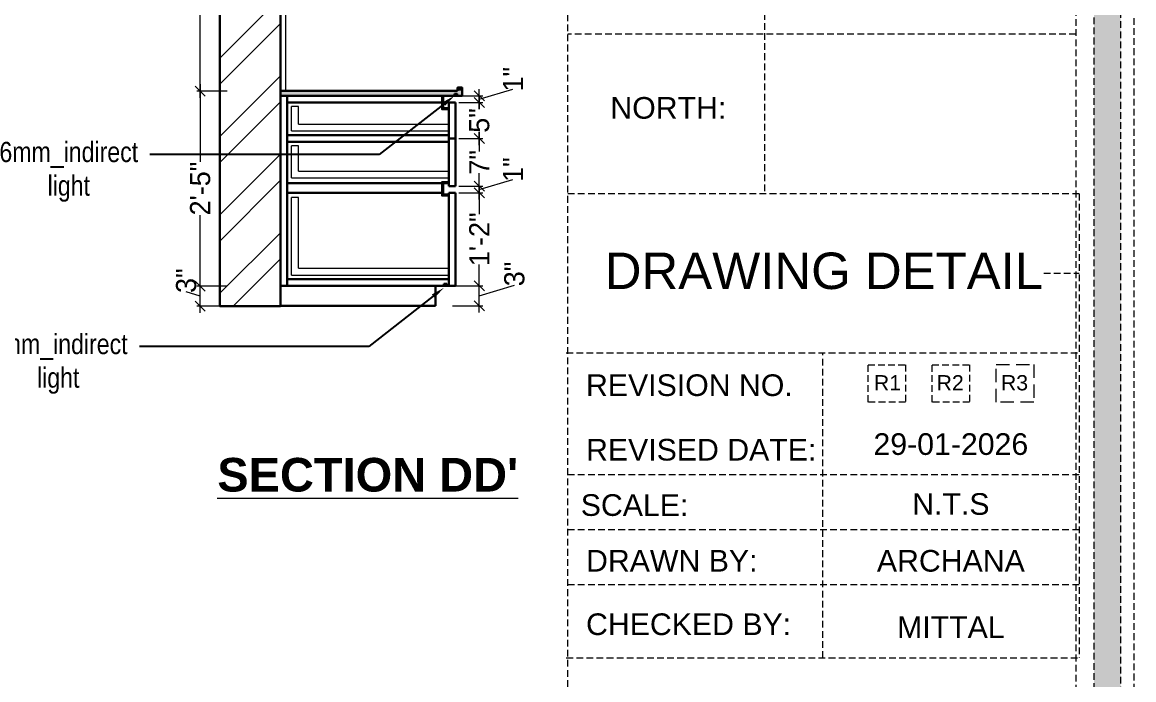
# Model space of a CAD drawing. Header units: millimetres. Extents: x 56222 to 3066687, y -650199 to -121287.
# Drawn here: x 140305 to 140470.2, y -185368.8 to -185271 of the extents above; entities that cross this region are included whole.
import ezdxf
from ezdxf import colors
from ezdxf.entities.mleader import LeaderData, LeaderLine
from ezdxf.enums import TextEntityAlignment as Align
from ezdxf.math import Vec2, Vec3

# ---------------------------------------------------------------- set-up
doc = ezdxf.new("R2010")
doc.units = ezdxf.units.MM
doc.header["$MEASUREMENT"] = 0
doc.header["$PDMODE"] = 35
doc.linetypes.add('DASHED', pattern=[0.75, 0.5, -0.25])
doc.linetypes.add('DASHEDX2', pattern=[1.5, 1, -0.5])
doc.layers.get('Defpoints').update_dxf_attribs({"color": 220})
for name, color, linetype, lineweight in [('DIM.', 250, 'Continuous', 13), ('Dimension', 10, 'DASHEDX2', 20), ('FURNITURE', 32, 'Continuous', 9), ('furniture dimensions', 1, 'DASHED', 0), ('hatch-wall', 8, 'Continuous', 9), ('NAME PLATE', 7, 'Continuous', 25), ('Text', 7, 'Continuous', 15), ('wall', 7, 'Continuous', 30), ('XX~SLAB ( BEAM )~ ( DIM )', 7, 'Continuous', 9)]:
    doc.layers.add(name, color=color, linetype=linetype, lineweight=lineweight)
doc.styles.add('Arial', font='arial.ttf')
doc.styles.add('century g', font='GOTHIC.TTF')
doc.styles.get("Standard").update_dxf_attribs({"font": 'arial.ttf', "height": 6})
doc.styles.add('style4', font='ARIALN.TTF')
doc.dimstyles.new('Archana', dxfattribs={"dimtxt": 2, "dimasz": 0.75, "dimexe": 0.5, "dimexo": 0.5, "dimgap": 0, "dimtad": 0, "dimzin": 0, "dimdsep": 46, "dimlunit": 4, "dimtxsty": 'century g', "dimblk": 'OBLIQUE', "dimcen": 0, "dimdle": 1, "dimclrd": 256, "dimclre": 256, "dimclrt": 256, "dimadec": 0, "dimazin": 0, "dimtfac": 1, "dimtofl": 0, "dimtmove": 1, "dimatfit": 3, "dimfxl": 1, "dimfxlon": 1, "dimtolj": 1, "dimtzin": 0, "dimlwd": -1, "dimlwe": -1, "dimarcsym": 0})

# ---------------------------------------------------------------- blocks, each defined once
blk = doc.blocks.new('_Oblique')
at = {"layer": 'wall', "color": 0, "lineweight": -2}
blk.add_line((-0.5, -0.5), (0.5, 0.5), dxfattribs=at)
blk = doc.blocks.new('*D468')
at = {"layer": 'Defpoints', "color": 0, "linetype": 'Continuous', "lineweight": 30, "transparency": 16777216}
for p in [(140331.44, -185310.26), (140343.36, -185310.26), (140343.36, -185313.26)]:
    blk.add_point(p, dxfattribs=at)
at = {"layer": 'furniture dimensions', "color": 5, "linetype": 'Continuous', "transparency": 16777216}
for p, q in [((140331.44, -185314.26), (140331.44, -185309.26)), ((140331.44, -185311.76), (140329.36, -185311.14)), ((140335.44, -185310.26), (140330.94, -185310.26))]:
    blk.add_line(p, q, dxfattribs=at)
at = {"layer": 'furniture dimensions', "color": 5, "linetype": 'ByBlock', "transparency": 16777216}
blk.add_line((140335.44, -185313.26), (140330.94, -185313.26), dxfattribs=at)
at = {"layer": 'furniture dimensions', "color": 5, "linetype": 'Continuous', "transparency": 16777216, "xscale": 1.5, "yscale": 1.5, "zscale": 1.5}
for p, rotation in [((140331.44, -185310.26), 90), ((140331.44, -185313.26), 270)]:
    blk.add_blockref('_Oblique', p, dxfattribs=dict(at, rotation=rotation))
at = {"layer": 'furniture dimensions', "linetype": 'Continuous', "lineweight": 0, "transparency": 16777216, "insert": (140329.36, -185309.46), "char_height": 3, "attachment_point": 5, "rotation": 90, "style": 'century g'}
blk.add_mtext('\\A1;3"', dxfattribs=at)
blk = doc.blocks.new('*D469')
at = {"layer": 'Defpoints', "color": 0, "linetype": 'Continuous', "lineweight": 30, "transparency": 16777216}
for p in [(140331.44, -185281.26), (140343.36, -185281.26), (140343.36, -185310.26)]:
    blk.add_point(p, dxfattribs=at)
at = {"layer": 'furniture dimensions', "color": 5, "linetype": 'Continuous', "transparency": 16777216}
for p, q in [((140335.44, -185281.26), (140330.94, -185281.26)), ((140331.44, -185280.26), (140331.44, -185291.81)), ((140331.44, -185311.26), (140331.44, -185299.72))]:
    blk.add_line(p, q, dxfattribs=at)
at = {"layer": 'furniture dimensions', "color": 5, "linetype": 'ByBlock', "transparency": 16777216}
blk.add_line((140335.44, -185310.26), (140330.94, -185310.26), dxfattribs=at)
at = {"layer": 'furniture dimensions', "color": 5, "linetype": 'Continuous', "transparency": 16777216, "xscale": 1.5, "yscale": 1.5, "zscale": 1.5}
for p, rotation in [((140331.44, -185281.26), 90), ((140331.44, -185310.26), 270)]:
    blk.add_blockref('_Oblique', p, dxfattribs=dict(at, rotation=rotation))
at = {"layer": 'furniture dimensions', "linetype": 'Continuous', "lineweight": 0, "transparency": 16777216, "insert": (140331.44, -185295.76), "char_height": 3, "attachment_point": 5, "rotation": 90, "style": 'century g'}
blk.add_mtext('\\A1;2\'-5"', dxfattribs=at)
blk = doc.blocks.new('*D460')
at = {"layer": 'Defpoints', "color": 0, "linetype": 'Continuous', "lineweight": 30, "transparency": 16777216}
for p in [(140331.44, -185249.3), (140343.36, -185249.3), (140343.36, -185281.26)]:
    blk.add_point(p, dxfattribs=at)
at = {"layer": 'furniture dimensions', "color": 5, "linetype": 'Continuous', "transparency": 16777216}
for p, q in [((140331.44, -185248.3), (140331.44, -185261.32)), ((140335.44, -185249.3), (140330.94, -185249.3)), ((140331.44, -185282.26), (140331.44, -185269.24))]:
    blk.add_line(p, q, dxfattribs=at)
at = {"layer": 'furniture dimensions', "color": 5, "linetype": 'ByBlock', "transparency": 16777216}
blk.add_line((140335.44, -185281.26), (140330.94, -185281.26), dxfattribs=at)
at = {"layer": 'furniture dimensions', "color": 5, "linetype": 'Continuous', "transparency": 16777216, "xscale": 1.5, "yscale": 1.5, "zscale": 1.5}
for p, rotation in [((140331.44, -185249.3), 90), ((140331.44, -185281.26), 270)]:
    blk.add_blockref('_Oblique', p, dxfattribs=dict(at, rotation=rotation))
at = {"layer": 'furniture dimensions', "linetype": 'Continuous', "lineweight": 0, "transparency": 16777216, "insert": (140331.44, -185265.28), "char_height": 3, "attachment_point": 5, "rotation": 90, "style": 'century g'}
blk.add_mtext('\\A1;2\'-8"', dxfattribs=at)
blk = doc.blocks.new('*D478')
at = {"layer": 'Defpoints', "color": 0, "linetype": 'Continuous', "lineweight": 30, "transparency": 16777216}
for p in [(140366.4, -185310.21), (140372.93, -185310.21), (140366.4, -185313.21)]:
    blk.add_point(p, dxfattribs=at)
at = {"layer": 'furniture dimensions', "color": 5, "linetype": 'Continuous', "transparency": 16777216}
for p, q in [((140372.93, -185314.21), (140372.93, -185309.21)), ((140368.93, -185310.21), (140373.43, -185310.21)), ((140372.93, -185311.71), (140378.15, -185310.14))]:
    blk.add_line(p, q, dxfattribs=at)
at = {"layer": 'furniture dimensions', "color": 5, "linetype": 'ByBlock', "transparency": 16777216}
blk.add_line((140368.93, -185313.21), (140373.43, -185313.21), dxfattribs=at)
at = {"layer": 'furniture dimensions', "color": 5, "linetype": 'Continuous', "transparency": 16777216, "xscale": 1.5, "yscale": 1.5, "zscale": 1.5}
for p, rotation in [((140372.93, -185310.21), 90), ((140372.93, -185313.21), 270)]:
    blk.add_blockref('_Oblique', p, dxfattribs=dict(at, rotation=rotation))
at = {"layer": 'furniture dimensions', "linetype": 'Continuous', "lineweight": 0, "transparency": 16777216, "insert": (140378.15, -185308.46), "char_height": 3, "attachment_point": 5, "rotation": 90, "style": 'century g'}
blk.add_mtext('\\A1;3"', dxfattribs=at)
blk = doc.blocks.new('*D479')
at = {"layer": 'Defpoints', "color": 0, "linetype": 'Continuous', "lineweight": 30, "transparency": 16777216}
for p in [(140369.4, -185296.4), (140372.93, -185296.4), (140369.4, -185310.21)]:
    blk.add_point(p, dxfattribs=at)
at = {"layer": 'furniture dimensions', "color": 5, "linetype": 'Continuous', "transparency": 16777216}
for p, q in [((140372.93, -185295.4), (140372.93, -185299.58)), ((140369.9, -185296.4), (140373.43, -185296.4)), ((140372.93, -185311.21), (140372.93, -185307.03))]:
    blk.add_line(p, q, dxfattribs=at)
at = {"layer": 'furniture dimensions', "color": 5, "linetype": 'ByBlock', "transparency": 16777216}
blk.add_line((140369.9, -185310.21), (140373.43, -185310.21), dxfattribs=at)
at = {"layer": 'furniture dimensions', "color": 5, "linetype": 'Continuous', "transparency": 16777216, "xscale": 1.5, "yscale": 1.5, "zscale": 1.5}
for p, rotation in [((140372.93, -185296.4), 90), ((140372.93, -185310.21), 270)]:
    blk.add_blockref('_Oblique', p, dxfattribs=dict(at, rotation=rotation))
at = {"layer": 'furniture dimensions', "linetype": 'Continuous', "lineweight": 0, "transparency": 16777216, "insert": (140372.93, -185303.3), "char_height": 3, "attachment_point": 5, "rotation": 90, "style": 'century g'}
blk.add_mtext('\\A1;1\'-2"', dxfattribs=at)
blk = doc.blocks.new('*D480')
at = {"layer": 'Defpoints', "color": 0, "linetype": 'Continuous', "lineweight": 30, "transparency": 16777216}
for p in [(140369.4, -185295.4), (140372.93, -185295.4), (140369.4, -185296.4)]:
    blk.add_point(p, dxfattribs=at)
at = {"layer": 'furniture dimensions', "color": 5, "linetype": 'Continuous', "transparency": 16777216}
for p, q in [((140372.93, -185297.4), (140372.93, -185294.4)), ((140372.93, -185295.9), (140377.93, -185294.4)), ((140369.9, -185295.4), (140373.43, -185295.4))]:
    blk.add_line(p, q, dxfattribs=at)
at = {"layer": 'furniture dimensions', "color": 5, "linetype": 'ByBlock', "transparency": 16777216}
blk.add_line((140369.9, -185296.4), (140373.43, -185296.4), dxfattribs=at)
at = {"layer": 'furniture dimensions', "color": 5, "linetype": 'Continuous', "transparency": 16777216, "xscale": 1.5, "yscale": 1.5, "zscale": 1.5}
for p, rotation in [((140372.93, -185295.4), 90), ((140372.93, -185296.4), 270)]:
    blk.add_blockref('_Oblique', p, dxfattribs=dict(at, rotation=rotation))
at = {"layer": 'furniture dimensions', "linetype": 'Continuous', "lineweight": 0, "transparency": 16777216, "insert": (140377.93, -185292.94), "char_height": 3, "attachment_point": 5, "rotation": 90, "style": 'century g'}
blk.add_mtext('\\A1;1"', dxfattribs=at)
blk = doc.blocks.new('*D481')
at = {"layer": 'Defpoints', "color": 0, "linetype": 'Continuous', "lineweight": 30, "transparency": 16777216}
for p in [(140369.4, -185288.32), (140372.93, -185288.32), (140369.4, -185295.4)]:
    blk.add_point(p, dxfattribs=at)
at = {"layer": 'furniture dimensions', "color": 5, "linetype": 'Continuous', "transparency": 16777216}
for p, q in [((140372.93, -185287.32), (140372.93, -185290.26)), ((140369.9, -185288.32), (140373.43, -185288.32)), ((140372.93, -185296.4), (140372.93, -185293.47))]:
    blk.add_line(p, q, dxfattribs=at)
at = {"layer": 'furniture dimensions', "color": 5, "linetype": 'ByBlock', "transparency": 16777216}
blk.add_line((140369.9, -185295.4), (140373.43, -185295.4), dxfattribs=at)
at = {"layer": 'furniture dimensions', "color": 5, "linetype": 'Continuous', "transparency": 16777216, "xscale": 1.5, "yscale": 1.5, "zscale": 1.5}
for p, rotation in [((140372.93, -185288.32), 90), ((140372.93, -185295.4), 270)]:
    blk.add_blockref('_Oblique', p, dxfattribs=dict(at, rotation=rotation))
at = {"layer": 'furniture dimensions', "linetype": 'Continuous', "lineweight": 0, "transparency": 16777216, "insert": (140372.93, -185291.86), "char_height": 3, "attachment_point": 5, "rotation": 90, "style": 'century g'}
blk.add_mtext('\\A1;7"', dxfattribs=at)
blk = doc.blocks.new('*D482')
at = {"layer": 'Defpoints', "color": 0, "linetype": 'Continuous', "lineweight": 30, "transparency": 16777216}
for p in [(140369.4, -185282.96), (140372.93, -185282.96), (140369.4, -185288.32)]:
    blk.add_point(p, dxfattribs=at)
at = {"layer": 'furniture dimensions', "color": 5, "linetype": 'Continuous', "transparency": 16777216}
for p, q in [((140369.9, -185282.96), (140373.43, -185282.96)), ((140372.93, -185281.96), (140372.93, -185283.97)), ((140372.93, -185289.32), (140372.93, -185287.31))]:
    blk.add_line(p, q, dxfattribs=at)
at = {"layer": 'furniture dimensions', "color": 5, "linetype": 'ByBlock', "transparency": 16777216}
blk.add_line((140369.9, -185288.32), (140373.43, -185288.32), dxfattribs=at)
at = {"layer": 'furniture dimensions', "color": 5, "linetype": 'Continuous', "transparency": 16777216, "xscale": 1.5, "yscale": 1.5, "zscale": 1.5}
for p, rotation in [((140372.93, -185282.96), 90), ((140372.93, -185288.32), 270)]:
    blk.add_blockref('_Oblique', p, dxfattribs=dict(at, rotation=rotation))
at = {"layer": 'furniture dimensions', "linetype": 'Continuous', "lineweight": 0, "transparency": 16777216, "insert": (140372.93, -185285.64), "char_height": 3, "attachment_point": 5, "rotation": 90, "style": 'century g'}
blk.add_mtext('\\A1;5"', dxfattribs=at)
blk = doc.blocks.new('*D483')
at = {"layer": 'Defpoints', "color": 0, "linetype": 'Continuous', "lineweight": 30, "transparency": 16777216}
for p in [(140369.4, -185281.96), (140369.4, -185282.96), (140372.93, -185281.96)]:
    blk.add_point(p, dxfattribs=at)
at = {"layer": 'furniture dimensions', "color": 5, "linetype": 'Continuous', "transparency": 16777216}
for p, q in [((140372.93, -185283.96), (140372.93, -185280.96)), ((140372.93, -185282.46), (140377.93, -185280.96)), ((140369.9, -185281.96), (140373.43, -185281.96))]:
    blk.add_line(p, q, dxfattribs=at)
at = {"layer": 'furniture dimensions', "color": 5, "linetype": 'ByBlock', "transparency": 16777216}
blk.add_line((140369.9, -185282.96), (140373.43, -185282.96), dxfattribs=at)
at = {"layer": 'furniture dimensions', "color": 5, "linetype": 'Continuous', "transparency": 16777216, "xscale": 1.5, "yscale": 1.5, "zscale": 1.5}
for p, rotation in [((140372.93, -185281.96), 90), ((140372.93, -185282.96), 270)]:
    blk.add_blockref('_Oblique', p, dxfattribs=dict(at, rotation=rotation))
at = {"layer": 'furniture dimensions', "linetype": 'Continuous', "lineweight": 0, "transparency": 16777216, "insert": (140377.93, -185279.5), "char_height": 3, "attachment_point": 5, "rotation": 90, "style": 'century g'}
blk.add_mtext('\\A1;1"', dxfattribs=at)
blk = doc.blocks.new('aggerg')
at = {"layer": 'Dimension', "color": 42, "true_color": 0xd39e00}
blk.add_lwpolyline([(-1.41, 1.41), (1.41, 1.41), (1.41, -1.41), (-1.41, -1.41)], close=True, dxfattribs=at)
at = {"layer": 'NAME PLATE', "lineweight": 0, "insert": (-0.035, 0.624), "char_height": 1.1507, "width": 2.24579, "attachment_point": 2, "style": 'Arial'}
blk.add_mtext('R3', dxfattribs=at)

msp = doc.modelspace()

# ---------------------------------------------------------------- hatches: boundary and pattern name
at = {"layer": 'Dimension', "true_color": 0xd39e00}
h = msp.add_hatch(color=42, dxfattribs=at)
h.paths.add_polyline_path([(139906.11, -185089.38), (139906.11, -185485.05), (140468.25, -185485.05), (140468.25, -185089.38)])
h.paths.add_polyline_path([(139910.05, -185093.32), (140464.3, -185093.32), (140464.3, -185481.11), (139910.05, -185481.11)], flags=16)
at = {"layer": 'furniture dimensions', "true_color": 0x939598}
h = msp.add_hatch(color=252, dxfattribs=at)
h.dxf.hatch_style = 1
h.paths.add_polyline_path([(140343.36, -185281.96), (140343.36, -185281.21), (140370.4, -185281.21), (140370.4, -185281.96)])
at = {"layer": 'furniture dimensions', "lineweight": 30, "true_color": 0x939598}
h = msp.add_hatch(color=252, dxfattribs=at)
h.dxf.hatch_style = 1
h.paths.add_polyline_path([(140370.4, -185280.81, 0.416383), (140370.3, -185280.71), (140369.78, -185280.71, 0.413345), (140369.68, -185280.81), (140369.68, -185281.21), (140370.4, -185281.21)])
at = {"layer": 'hatch-wall'}
h = msp.add_hatch(dxfattribs=at)
h.set_pattern_fill('ANSI32', color=256, scale=22)
h.set_pattern_definition([(45, (12104.622, -202130.387), (-5.83363094, 5.83363094), []), (45, (12108.5115, -202130.387), (-5.83363094, 5.83363094), [])])
h.paths.add_polyline_path([(140343.33, -185269.26), (140334.33, -185269.26), (140334.36, -185313.26), (140343.36, -185313.26)])

# ---------------------------------------------------------------- linework, layer by layer
at = {"layer": 'Dimension', "color": 42, "true_color": 0xd39e00}
for p, q in [((140415.32, -185253.15, 0.26), (140415.32, -185296.52, 0.26)), ((140461.63, -185272.78, 0.26), (140386.1, -185272.78, 0.26)), ((140462.09, -185296.52, 0.26), (140385.86, -185296.52, 0.26)), ((140462.09, -185296.52, 0.26), (140462.09, -185365.56, 0.26)), ((140456.83, -185308.35, 0.26), (140462.09, -185308.35, 0.26)), ((140385.86, -185320.19, 0.26), (140462.09, -185320.19, 0.26)), ((140423.98, -185365.56, 0.26), (140423.98, -185320.19, 0.26)), ((140462.09, -185338.34, 0.26), (140385.86, -185338.34, 0.26)), ((140462.09, -185346.51, 0.26), (140385.86, -185346.51, 0.26)), ((140462.09, -185354.68, 0.26), (140385.86, -185354.68, 0.26)), ((140385.86, -185365.56, 0.26), (140462.09, -185365.56, 0.26))]:
    msp.add_line(p, q, dxfattribs=at)
at = {"layer": 'Dimension', "color": 42, "true_color": 0xd39e00, "elevation": 0.26}
for points in [[(139904.14, -185087.4), (140470.22, -185087.4), (140470.22, -185487.03), (139904.14, -185487.03)], [(139906.11, -185089.38), (140468.25, -185089.38), (140468.25, -185485.05), (139906.11, -185485.05)], [(139910.05, -185093.32), (140464.3, -185093.32), (140464.3, -185481.11), (139910.05, -185481.11)], [(140386.1, -185477.86), (140386.1, -185096.57), (140461.63, -185096.57), (140461.63, -185477.86)], [(140430.72, -185321.95), (140436.29, -185321.95), (140436.29, -185327.51), (140430.72, -185327.51)], [(140440.25, -185321.95), (140445.82, -185321.95), (140445.82, -185327.51), (140440.25, -185327.51)]]:
    msp.add_lwpolyline(points, close=True, dxfattribs=at)
at = {"layer": 'FURNITURE', "lineweight": 30}
for p, q in [((140343.36, -185280.96, 0.13), (140343.36, -185313.21, 0.13)), ((140369.68, -185281.21, 0.13), (140343.36, -185281.21, 0.13)), ((140370.4, -185280.96, 0.13), (140370.4, -185281.96, 0.13)), ((140370.4, -185281.96, 0.13), (140343.36, -185281.96, 0.13)), ((140344.36, -185310.21, 0.13), (140344.36, -185281.96, 0.13)), ((140344.36, -185282.96, 0.13), (140367.4, -185282.96, 0.13)), ((140368.4, -185282.96, 0.13), (140368.4, -185295.4, 0.13)), ((140369.4, -185282.96, 0.13), (140368.4, -185282.96, 0.13)), ((140369.22, -185281.69, 0.13), (140369.65, -185281.69, 0.13)), ((140369.22, -185281.69, 0.13), (140369.22, -185281.96, 0.13)), ((140369.4, -185282.96, 0.13), (140369.4, -185295.4, 0.13)), ((140369.65, -185281.69, 0.13), (140369.65, -185281.96, 0.13)), ((140368.4, -185287.82, 0.13), (140344.36, -185287.82, 0.13)), ((140368.4, -185288.82, 0.13), (140344.36, -185288.82, 0.13)), ((140369.4, -185288.32, 0.13), (140368.4, -185288.32, 0.13)), ((140368.4, -185289.76, 0.13), (140368.4, -185288.32, 0.13)), ((140367.4, -185294.95, 0.13), (140344.36, -185294.95, 0.13)), ((140368.4, -185295.4, 0.13), (140369.4, -185295.4, 0.13)), ((140367.4, -185296.4, 0.13), (140344.36, -185296.4, 0.13)), ((140368.4, -185296.4, 0.13), (140368.4, -185310.21, 0.13)), ((140368.4, -185296.4, 0.13), (140369.4, -185296.4, 0.13)), ((140369.4, -185296.4, 0.13), (140369.4, -185310.21, 0.13)), ((140368.4, -185309.21, 0.13), (140344.36, -185309.21, 0.13)), ((140369.4, -185310.21, 0.13), (140343.36, -185310.21, 0.13)), ((140366.4, -185310.21, 0.13), (140366.4, -185313.21, 0.13)), ((140366.4, -185310.21, 0.13), (140369.4, -185310.21, 0.13)), ((140367.68, -185309.94, 0.13), (140368.12, -185309.94, 0.13)), ((140367.68, -185309.94, 0.13), (140367.68, -185310.21, 0.13)), ((140368.12, -185309.94, 0.13), (140368.12, -185310.21, 0.13)), ((140366.4, -185313.21, 0.13), (140343.36, -185313.21, 0.13))]:
    msp.add_line(p, q, dxfattribs=at)
at = {"layer": 'FURNITURE', "lineweight": 30, "ltscale": 0.4}
msp.add_line((140369.78, -185280.71, 0.13), (140370.3, -185280.71, 0.13), dxfattribs=at)
at = {"layer": 'FURNITURE'}
for p, q in [((140345.03, -185287.17, 0.13), (140345.03, -185283.57, 0.13)), ((140346.03, -185283.57, 0.13), (140345.03, -185283.57, 0.13)), ((140346.03, -185286.17, 0.13), (140346.03, -185283.57, 0.13)), ((140346.03, -185286.17, 0.13), (140368.4, -185286.17, 0.13)), ((140345.03, -185287.17, 0.13), (140368.4, -185287.17, 0.13)), ((140345.03, -185294.15, 0.13), (140345.03, -185289.41, 0.13)), ((140346.03, -185289.41, 0.13), (140345.03, -185289.41, 0.13)), ((140346.03, -185293.15, 0.13), (140346.03, -185289.41, 0.13)), ((140345.03, -185294.15, 0.13), (140368.4, -185294.15, 0.13)), ((140346.03, -185293.15, 0.13), (140368.4, -185293.15, 0.13)), ((140345.03, -185308.62, 0.13), (140345.03, -185297.1, 0.13)), ((140346.03, -185297.1, 0.13), (140345.03, -185297.1, 0.13)), ((140346.03, -185297.1, 0.13), (140345.03, -185297.1, 0.13)), ((140346.03, -185297.1, 0.13), (140345.03, -185297.1, 0.13)), ((140346.03, -185307.62, 0.13), (140346.03, -185297.1, 0.13)), ((140346.03, -185307.62, 0.13), (140368.4, -185307.62, 0.13)), ((140345.03, -185308.62, 0.13), (140368.4, -185308.62, 0.13))]:
    msp.add_line(p, q, dxfattribs=at)
at = {"layer": 'FURNITURE', "lineweight": 30, "ltscale": 0.4, "elevation": 0.13}
msp.add_lwpolyline([(140369.68, -185281.21), (140369.68, -185280.81, -0.414214), (140369.78, -185280.71), (140370.3, -185280.71, -0.414214), (140370.4, -185280.81), (140370.4, -185281.96), (140368.45, -185281.96)], format="xyb", dxfattribs=at)
at = {"layer": 'FURNITURE', "lineweight": 30, "elevation": 0.13}
for points in [[(140368.4, -185283.81), (140368.4, -185283.96), (140367.4, -185283.96), (140367.4, -185281.96), (140367.55, -185281.96), (140367.55, -185282.11)], [(140368.4, -185283.81), (140367.55, -185283.81), (140367.55, -185282.11), (140367.55, -185282.11)], [(140368.4, -185296.65), (140368.4, -185296.8), (140367.4, -185296.8), (140367.4, -185294.8), (140368.4, -185294.8), (140368.4, -185294.95)], [(140368.4, -185296.65), (140367.55, -185296.65), (140367.55, -185294.95), (140368.4, -185294.95)]]:
    msp.add_lwpolyline(points, dxfattribs=at)
at = {"layer": 'FURNITURE', "color": 3, "lineweight": 30, "elevation": 0.13}
for points in [[(140369.23, -185281.71), (140369.63, -185281.71), (140369.63, -185281.96), (140369.23, -185281.96)], [(140367.7, -185309.96), (140368.1, -185309.96), (140368.1, -185310.21), (140367.7, -185310.21)]]:
    msp.add_lwpolyline(points, close=True, dxfattribs=at)
at = {"layer": 'XX~SLAB ( BEAM )~ ( DIM )', "color": 242, "lineweight": 15, "true_color": 0xcd2027}
for p, q in [((140343.36, -185249.3, 0.13), (140343.36, -185281.26, 0.13)), ((140344.11, -185249.3, 0.13), (140344.11, -185281.26, 0.13))]:
    msp.add_line(p, q, dxfattribs=at)
at = {"layer": 'XX~SLAB ( BEAM )~ ( DIM )', "lineweight": 30, "elevation": 0.13}
msp.add_lwpolyline([(140343.36, -185313.26), (140334.36, -185313.26), (140334.36, -185202.26), (140343.36, -185202.26)], close=True, dxfattribs=at)

# ---------------------------------------------------------------- block references
at = {"layer": 'NAME PLATE', "xscale": 1.972607291894203, "yscale": 1.972607291894203, "zscale": 1.972607291894203}
msp.add_blockref('aggerg', (140452.56, -185324.73, 0.26), dxfattribs=at)

# ---------------------------------------------------------------- texts
at = {"layer": 'DIM.', "color": 1, "insert": (140333.98, -185335.82, 0.13), "char_height": 5, "attachment_point": 1}
msp.add_mtext_dynamic_manual_height_columns("{\\fArial|b1|i0|c0|p34;\\LSECTION DD'}", width=111.5588, gutter_width=1, heights=[0], dxfattribs=at)
at = {"layer": 'NAME PLATE', "style": 'Arial'}
for s, height, p in [('NORTH:', 3.22, (140401.03, -185285.37, 0.26)), ('DRAWING DETAIL', 5.4177, (140424.16, -185310.7, 0.26)), ('REVISION NO.', 3.2198, (140404.16, -185326.61, 0.26)), ('REVISED DATE: ', 3.2198, (140406.54, -185336.21, 0.26)), ('SCALE:', 3.22, (140396.01, -185344.44, 0.26)), ('DRAWN BY:', 3.22, (140401.54, -185352.72, 0.26)), ('ARCHANA', 3.22, (140443.03, -185352.73, 0.26)), ('CHECKED BY:', 3.2198, (140404.04, -185362.16, 0.26)), ('MITTAL', 3.22, (140443.03, -185362.59, 0.26))]:
    msp.add_text(s, height=height, dxfattribs=at).set_placement(p, align=Align.CENTER)
for s, p in [('R1', (140431.58, -185325.78, 0.26)), ('R2', (140440.9, -185325.78, 0.26))]:
    msp.add_text(s, height=2.27, dxfattribs=at).set_placement(p)
at = {"layer": 'NAME PLATE', "lineweight": 0, "char_height": 3.22, "attachment_point": 2, "style": 'Arial'}
for s, insert, width in [('29-01-2026', (140443.03, -185332.15, 0.26), 27.9032), ('N.T.S', (140443.03, -185341.06, 0.26), 6.2841)]:
    msp.add_mtext(s, dxfattribs=dict(at, insert=insert, width=width))

# ---------------------------------------------------------------- dimensions: what is measured, and where the dimension line sits
at = {"layer": 'furniture dimensions', "color": 5, "linetype": 'Continuous', "lineweight": 0}
for base, p1, p2, picture, middle in [((140331.44, -185249.3, 0.13), (140343.36, -185281.26, 0.13), (140343.36, -185249.3, 0.13), '*D460', (140331.44, -185265.28, 0.13)), ((140372.93, -185281.96, 0.13), (140369.4, -185282.96, 0.13), (140369.4, -185281.96, 0.13), '*D483', (140377.93, -185280.96, 0.13)), ((140331.44, -185281.26, 0.13), (140343.36, -185310.26, 0.13), (140343.36, -185281.26, 0.13), '*D469', (140331.44, -185295.76, 0.13)), ((140372.93, -185282.96, 0.13), (140369.4, -185288.32, 0.13), (140369.4, -185282.96, 0.13), '*D482', (140372.93, -185285.64, 0.13)), ((140372.93, -185288.32, 0.13), (140369.4, -185295.4, 0.13), (140369.4, -185288.32, 0.13), '*D481', (140372.93, -185291.86, 0.13)), ((140372.93, -185295.4, 0.13), (140369.4, -185296.4, 0.13), (140369.4, -185295.4, 0.13), '*D480', (140377.93, -185294.4, 0.13)), ((140372.93, -185296.4, 0.13), (140369.4, -185310.21, 0.13), (140369.4, -185296.4, 0.13), '*D479', (140372.93, -185303.3, 0.13)), ((140331.44, -185310.26, 0.13), (140343.36, -185313.26, 0.13), (140343.36, -185310.26, 0.13), '*D468', (140329.36, -185311.14, 0.13)), ((140372.93, -185310.21, 0.13), (140366.4, -185313.21, 0.13), (140366.4, -185310.21, 0.13), '*D478', (140378.15, -185310.14, 0.13))]:
    dim = msp.add_linear_dim(base=base, p1=p1, p2=p2, angle=90, dimstyle='Archana', override={"dimtxt": 3, "dimasz": 1.5, "dimdec": 0, "dimclrd": 5, "dimclre": 5, "dimfxl": 4}, dxfattribs=at)
    dim.commit()
    dim.dimension.update_dxf_attribs({"geometry": picture, "text_midpoint": middle})

# ---------------------------------------------------------------- leaders
at = {"layer": 'Text', "color": 1, "lineweight": 0, "ltscale": 20}
ml = msp.add_multileader_mtext('Standard', dxfattribs=at)
ml.set_content('6mm_indirect \\Plight', color=1, style='style4')
ml.set_leader_properties()
ml.build(insert=Vec2(0, 0))
ml.multileader.update_dxf_attribs({"dogleg_length": 2.02, "arrow_head_size": 2})
ctx = ml.context
ctx.base_point, ctx.char_height, ctx.arrow_head_size, ctx.landing_gap_size, ctx.plane_origin = Vec3(140301.25, -185290.76, 0.13), 3, 2, 0.4, Vec3(140242.68, -185288.3, 0.13)
ctx.text_align_type = 1
notes = []
notes.append((ctx, [(0, (1, 1, 0), (140299.23, -185290.76, 0.13), (1, 0), 2.02, [(0, [(140291.13, -185281.97, 0.13)], 0, [])])]))
ctx.mtext.insert, ctx.mtext.alignment = Vec3(140311.9, -185288.82, 0.13), 2
ml = msp.add_multileader_mtext('Standard', dxfattribs=at)
ml.set_content('', color=1, style='style4')
ml.set_leader_properties()
ml.build(insert=Vec2(0, 0))
ml.multileader.update_dxf_attribs({"dogleg_length": 2.02, "arrow_head_size": 2})
ctx = ml.context
ctx.base_point, ctx.char_height, ctx.arrow_head_size, ctx.landing_gap_size, ctx.plane_origin = Vec3(140323.15, -185290.71, 0.13), 3, 2, 0.4, Vec3(140369.22, -185281.97, 0.13)
notes.append((ctx, [(0, (1, 1, 0), (140358.06, -185290.71, 0.13), (-1, 0), 34.11, [(0, [(140369.22, -185281.97, 0.13)], 0, [])])]))
ctx.mtext.insert = Vec3(140323.55, -185289.21, 0.13)
ml = msp.add_multileader_mtext('Standard', dxfattribs=at)
ml.set_content('6mm_indirect \\Plight', color=1, style='style4')
ml.set_leader_properties()
ml.build(insert=Vec2(0, 0))
ml.multileader.update_dxf_attribs({"dogleg_length": 2.02, "arrow_head_size": 2})
ctx = ml.context
ctx.base_point, ctx.char_height, ctx.arrow_head_size, ctx.landing_gap_size, ctx.plane_origin = Vec3(140299.69, -185319.32, 0.13), 3, 2, 0.4, Vec3(140241.12, -185316.86, 0.13)
ctx.text_align_type = 1
notes.append((ctx, [(0, (1, 1, 0), (140297.67, -185319.32, 0.13), (1, 0), 2.02, [(0, [(140289.57, -185310.53, 0.13)], 0, [])])]))
ctx.mtext.insert, ctx.mtext.alignment = Vec3(140310.33, -185317.38, 0.13), 2
ml = msp.add_multileader_mtext('Standard', dxfattribs=at)
ml.set_content('', color=1, style='style4')
ml.set_leader_properties()
ml.build(insert=Vec2(0, 0))
ml.multileader.update_dxf_attribs({"dogleg_length": 2.02, "arrow_head_size": 2})
ctx = ml.context
ctx.base_point, ctx.char_height, ctx.arrow_head_size, ctx.landing_gap_size, ctx.plane_origin = Vec3(140321.59, -185319.27, 0.13), 3, 2, 0.4, Vec3(140367.65, -185310.53, 0.13)
notes.append((ctx, [(0, (1, 1, 0), (140356.5, -185319.27, 0.13), (-1, 0), 34.11, [(0, [(140367.65, -185310.53, 0.13)], 0, [])])]))
ctx.mtext.insert = Vec3(140321.99, -185317.77, 0.13)
for ctx, leaders in notes:
    for number, flags, end, landing, length, lines in leaders:
        leader = LeaderData()
        leader.index, (leader.has_last_leader_line, leader.has_dogleg_vector, leader.attachment_direction) = number, flags
        leader.last_leader_point, leader.dogleg_vector, leader.dogleg_length = Vec3(end), Vec3(landing), length
        for number, points, colour, breaks in lines:
            line = LeaderLine()
            line.index, line.vertices, line.color, line.breaks = number, Vec3.list(points), colors.encode_raw_color(colour), breaks
            leader.lines.append(line)
        ctx.leaders.append(leader)

doc.saveas('drawing.dxf')
